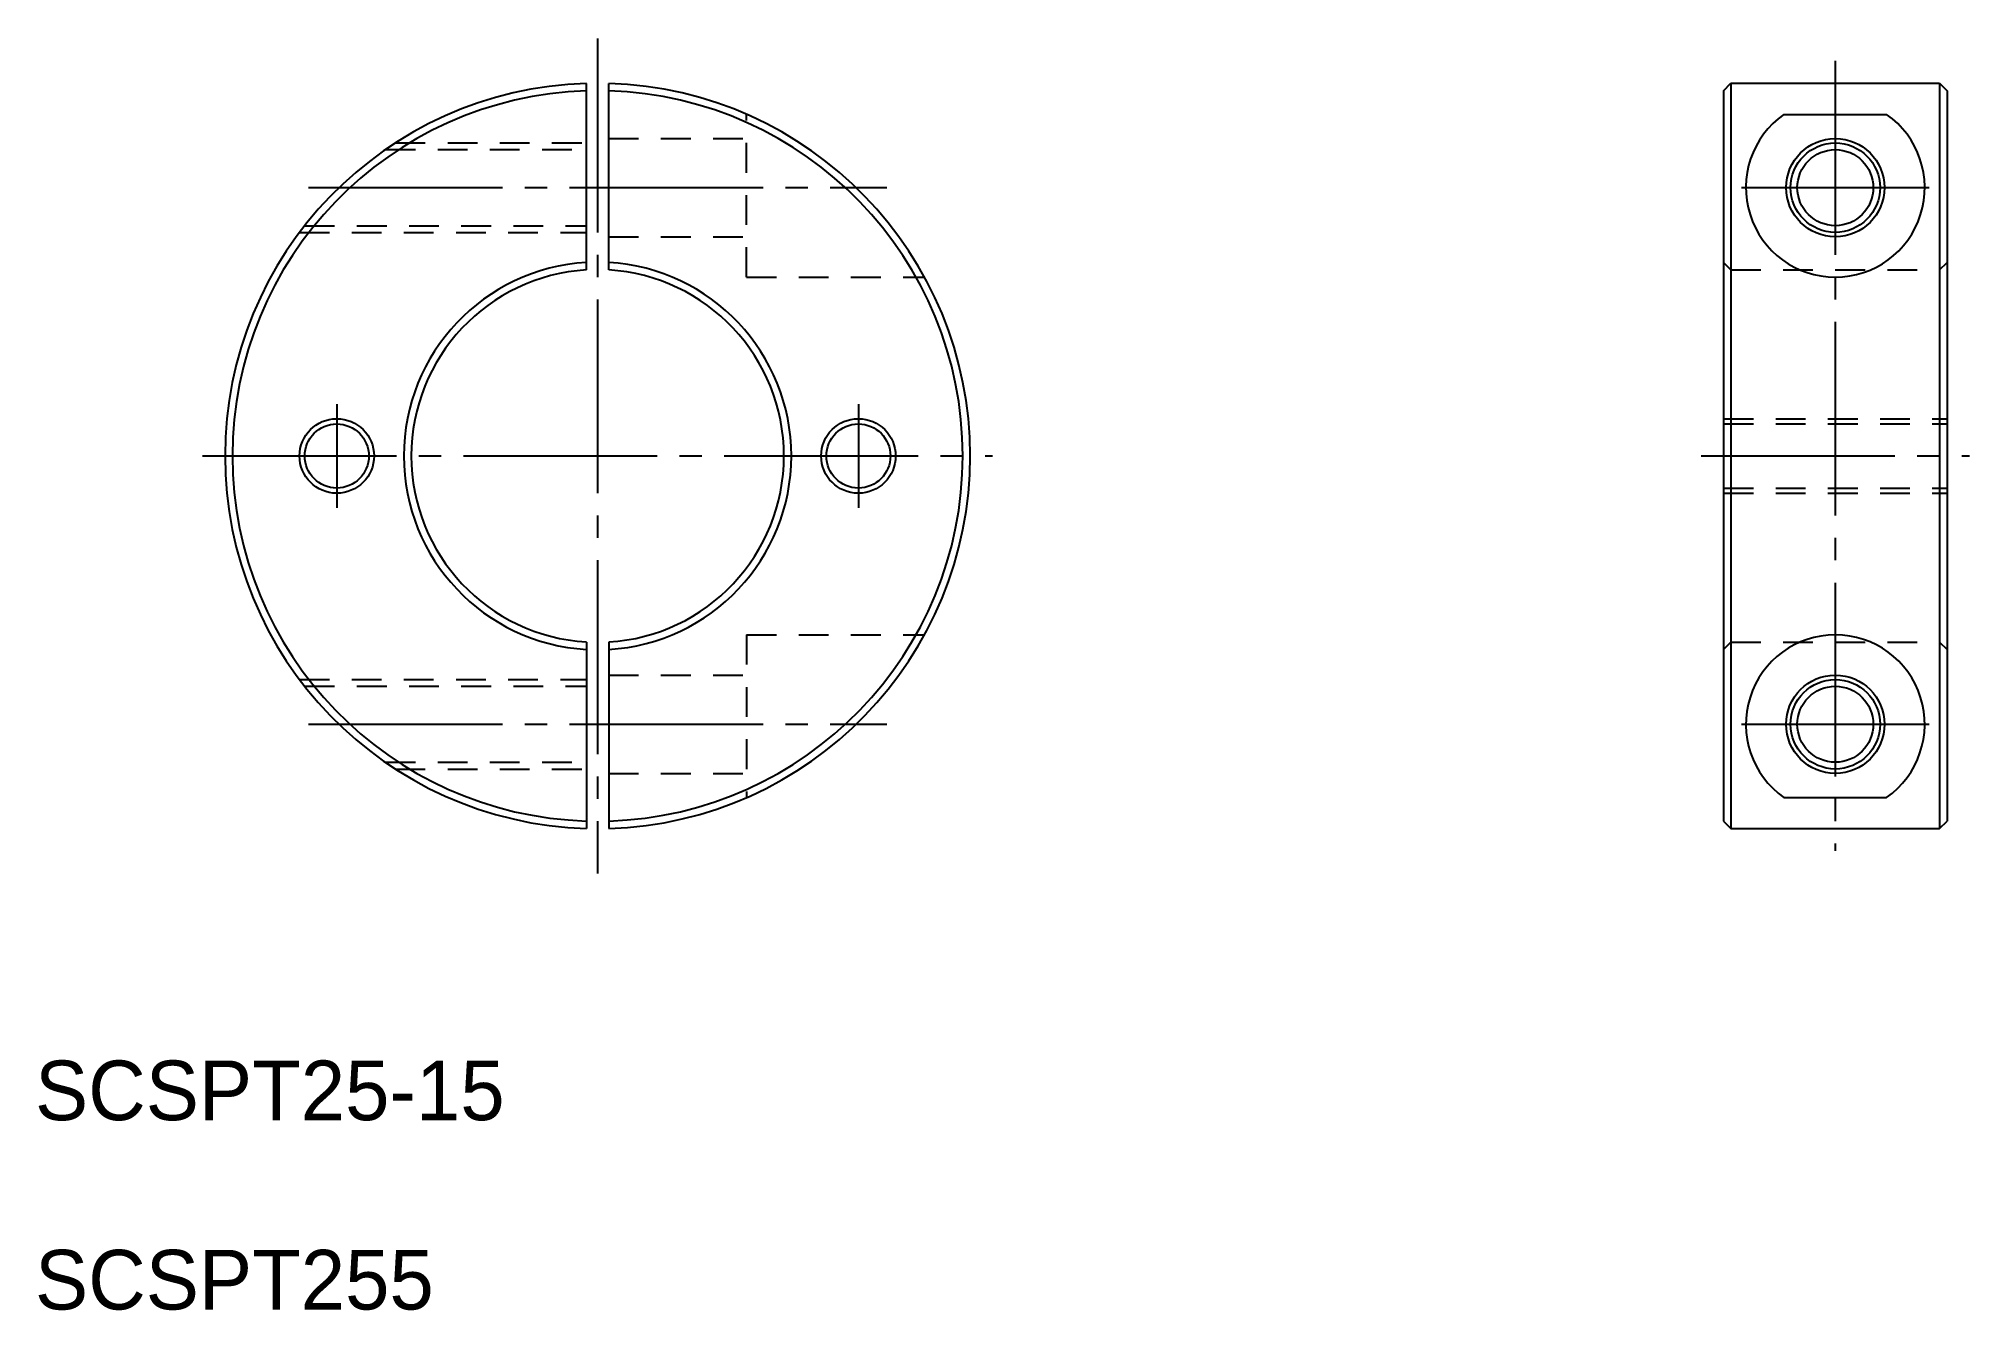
# Model space of a CAD drawing. Extents: x 67 to 197, y 163 to 249.
import ezdxf

# ---------------------------------------------------------------- set-up
doc = ezdxf.new("R2010")
doc.units = 0
doc.linetypes.add('CENTER', pattern=[17.5, 13, -1.5, 1.5, -1.5])
doc.linetypes.add('DASHED', pattern=[3.5, 2, -1.5])
doc.layers.get('0').update_dxf_attribs({"linetype": 'CONTINUOUS'})
doc.layers.add('CENTER', color=1, linetype='CENTER')

msp = doc.modelspace()

# ---------------------------------------------------------------- linework, layer by layer
at = {"color": 7, "linetype": 'CONTINUOUS'}
for p, q in [((104.19, 233.22), (104.19, 245.73)), ((105.69, 233.22), (105.69, 245.73)), ((180.49, 245.24), (180.99, 245.74)), ((180.49, 245.24), (180.49, 196.24)), ((180.99, 245.74), (180.99, 195.74)), ((180.99, 245.74), (194.99, 245.74)), ((194.99, 245.74), (194.99, 195.74)), ((194.99, 245.74), (195.49, 245.24)), ((195.49, 245.24), (195.49, 196.24)), ((184.54, 243.65), (191.43, 243.65)), ((104.19, 208.26), (104.19, 195.75)), ((105.69, 208.26), (105.69, 195.75)), ((184.54, 197.83), (191.43, 197.83)), ((180.49, 196.24), (180.99, 195.74)), ((180.99, 195.74), (194.99, 195.74)), ((194.99, 195.74), (195.49, 196.24))]:
    msp.add_line(p, q, dxfattribs=at)
at = {"color": 3, "linetype": 'DASHED'}
for p, q in [((114.94, 232.74), (114.94, 243.65)), ((90.71, 241.29), (104.19, 241.29)), ((91.38, 241.74), (104.19, 241.74)), ((105.69, 242.04), (114.94, 242.04)), ((85.29, 236.19), (104.19, 236.19)), ((84.94, 235.74), (104.19, 235.74)), ((105.69, 235.44), (114.94, 235.44)), ((180.49, 233.72), (180.99, 233.22)), ((180.99, 233.22), (194.99, 233.22)), ((194.99, 233.22), (195.49, 233.72)), ((114.94, 232.74), (126.88, 232.74)), ((180.49, 223.24), (195.49, 223.24)), ((180.49, 222.89), (195.49, 222.89)), ((195.49, 220.74), (195.49, 220.74)), ((180.49, 218.59), (195.49, 218.59)), ((180.49, 218.24), (195.49, 218.24)), ((114.94, 208.74), (114.94, 197.83)), ((114.94, 208.74), (126.88, 208.74)), ((180.49, 207.76), (180.99, 208.26)), ((180.99, 208.26), (194.99, 208.26)), ((194.99, 208.26), (195.49, 207.76)), ((105.69, 206.04), (114.94, 206.04)), ((84.94, 205.74), (104.19, 205.74)), ((85.29, 205.29), (104.19, 205.29)), ((90.71, 200.19), (104.19, 200.19)), ((91.38, 199.74), (104.19, 199.74)), ((105.69, 199.44), (114.94, 199.44))]:
    msp.add_line(p, q, dxfattribs=at)
msp.add_line((195.49, 232.97), (195.49, 232.97))
at = {"color": 7, "linetype": 'CONTINUOUS'}
for centre in [(187.99, 238.74), (187.99, 202.74)]:
    msp.add_circle(centre, 3.3, dxfattribs=at)
at = {"color": 3, "linetype": 'CONTINUOUS'}
for centre in [(187.99, 238.74), (187.99, 202.74)]:
    msp.add_circle(centre, 3, dxfattribs=at)
for centre, radius in [((187.99, 238.74), 2.55), ((87.44, 220.74), 2.5), ((87.44, 220.74), 2.15), ((122.44, 220.74), 2.5), ((122.44, 220.74), 2.15), ((187.99, 202.74), 2.55)]:
    msp.add_circle(centre, radius)
at = {"color": 7, "linetype": 'CONTINUOUS'}
for centre, radius, start, end in [((104.94, 220.74), 25, 91.7191, 268.2809), ((104.94, 220.74), 24.5, 91.7542, 268.2458), ((104.94, 220.74), 25, 271.7191, 88.2809), ((104.94, 220.74), 24.5, 271.7542, 88.2458), ((187.99, 238.74), 6, 125.0339, 54.9661), ((104.94, 220.74), 13, 93.3074, 266.6926), ((104.94, 220.74), 12.5, 93.4398, 266.5602), ((104.94, 220.74), 13, 273.3074, 86.6926), ((104.94, 220.74), 12.5, 273.4398, 86.5602), ((187.99, 202.74), 6, 305.0339, 234.9661)]:
    msp.add_arc(centre, radius, start, end, dxfattribs=at)
at = {"layer": 'CENTER', "color": 1, "linetype": 'CENTER'}
for p, q in [((104.94, 248.74), (104.94, 192.74)), ((187.99, 247.24), (187.99, 194.24)), ((85.55, 238.74), (124.34, 238.74)), ((181.69, 238.74), (194.29, 238.74)), ((87.44, 224.21), (87.44, 217.26)), ((122.44, 224.21), (122.44, 217.26)), ((78.44, 220.74), (131.44, 220.74)), ((178.99, 220.74), (196.99, 220.74)), ((85.55, 202.74), (124.34, 202.74)), ((181.69, 202.74), (194.29, 202.74))]:
    msp.add_line(p, q, dxfattribs=at)

# ---------------------------------------------------------------- texts
for s, p in [('SCSPT25-15', (67.19, 176.18)), ('SCSPT255', (67.19, 163.48))]:
    msp.add_text(s, height=4).set_placement(p)

doc.saveas('drawing.dxf')
